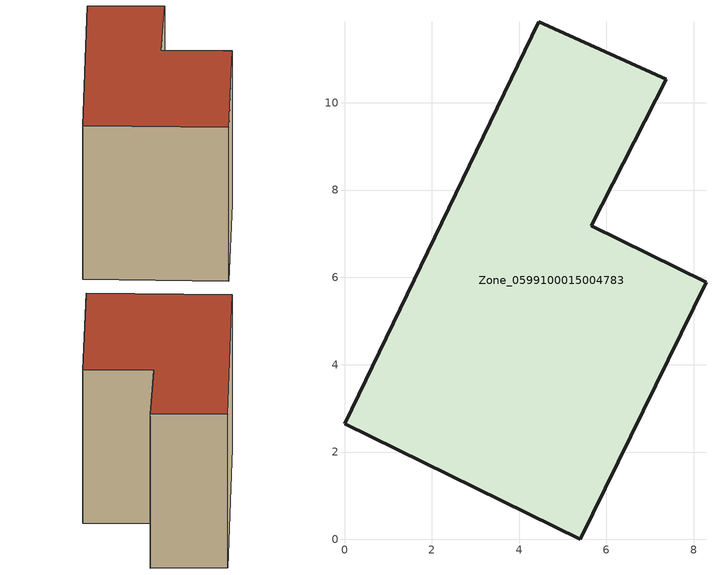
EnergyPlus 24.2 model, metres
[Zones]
Zone_0599100015004783
 floor ground (C_G): 5.4,0 0,2.64 4.45,11.86 7.36,10.54 5.65,7.18 8.28,5.89 z1.11
 wall outside (C_F): 7.36,10.54 4.45,11.86 0,2.64 5.4,0 8.28,5.89 5.65,7.18 7.36,10.54 z1.11:8.33
 roof outside (C_R): 8.28,5.89 5.65,7.18 7.36,10.54 4.45,11.86 0,2.64 5.4,0 z8.33
[BUILDING]
Pand.0599100015004783: North Axis=0; Terrain=City; Loads Convergence Tolerance Value=0.04; Temperature Convergence Tolerance Value=0.4; Solar Distribution=FullExterior; Maximum Number of Warmup Days=25; Minimum Number of Warmup Days=1
[Site:Location]
Rotterdam.The.Hague.AP_ZH_NLD Design_Conditions: Latitude=51.96; Longitude=4.45; Time Zone=1; Elevation=-4.5
[SITE:GROUNDTEMPERATURE:BUILDINGSURFACE]
18, 18, 18, 18, 18, 18, 18, 18, 18, 18, 18, 18
[MATERIAL] Thermal Absorptance=0.9; Solar Absorptance=0.7; Visible Absorptance=0.7
Name | Roughness | Thickness | Conductivity | Density | Specific Heat
G.TC.1946-1964 | MediumSmooth | 0.15 | 1 | 540 | 1210
F.TC.1946-1964 | Rough | 0.3 | 0.857143 | 1920 | 840
R.TC.1946-1964 | MediumRough | 0.2 | 0.235294 | 1500 | 1000
[CONSTRUCTION]
C_G: G.TC.1946-1964
C_F: F.TC.1946-1964
C_R: R.TC.1946-1964
[ZONE]
Zone_0599100015004783: Type=1; Multiplier=1; Ceiling Height=Autocalculate; Volume=Autocalculate; Floor Area=autocalculate; Part of Total Floor Area=Yes
[ZONEINFILTRATION:DESIGNFLOWRATE]
Infil_Zone_0599100015004783: Zone or ZoneList or Space or SpaceList=Zone_0599100015004783; Schedule=AlwaysOn; Design Flow Rate Calculation Method=Flow/Area; Flow Rate per Floor Area=0.003; Constant Term Coefficient=1; Temperature Term Coefficient=0; Velocity Term Coefficient=0; Velocity Squared Term Coefficient=0
[HVACTEMPLATE:ZONE:IDEALLOADSAIRSYSTEM]
Zone_0599100015004783: Maximum Heating Supply Air Temperature=50; Minimum Cooling Supply Air Temperature=13; Maximum Heating Supply Air Humidity Ratio=0.0156; Minimum Cooling Supply Air Humidity Ratio=0.0077; Heating Limit=NoLimit; Cooling Limit=NoLimit; Dehumidification Control Type=ConstantSensibleHeatRatio; Cooling Sensible Heat Ratio=0.7; Dehumidification Setpoint=60; Humidification Control Type=None; Humidification Setpoint=30; Outdoor Air Method=None; Outdoor Air Flow Rate per Person=0.00944; Outdoor Air Flow Rate per Zone Floor Area=0; Outdoor Air Flow Rate per Zone=0; Demand Controlled Ventilation Type=None; Outdoor Air Economizer Type=NoEconomizer; Heat Recovery Type=None; Sensible Heat Recovery Effectiveness=0.7; Latent Heat Recovery Effectiveness=0.65
[ZONECONTROL:THERMOSTAT]
ThermostatControl_Zone_0599100015004783: Zone or ZoneList=Zone_0599100015004783; Control Type Schedule=DualSetpointControlType; Control 1=Thermostat_Zone_0599100015004783; Temperature Difference Between Cutout And Setpoint=0
[THERMOSTATSETPOINT:DUALSETPOINT]
Thermostat_Zone_0599100015004783: Heating Setpoint Temperature Schedule=HeatingSetpoint_Zone_0599100015004783; Cooling Setpoint Temperature Schedule=CoolingSetpoint_Zone_0599100015004783
[SCHEDULE:COMPACT]
HeatingSetpoint_Zone_0599100015004783: Through: 12/31, For: AllDays, Until: 24:00, 21
CoolingSetpoint_Zone_0599100015004783: Through: 12/31, For: AllDays, Until: 24:00, 24
DualSetpointControlType: Through: 12/31, For: AllDays, Until: 24:00, 4
AlwaysOn: Through: 12/31, For: AllDays, Until: 24:00, 1
